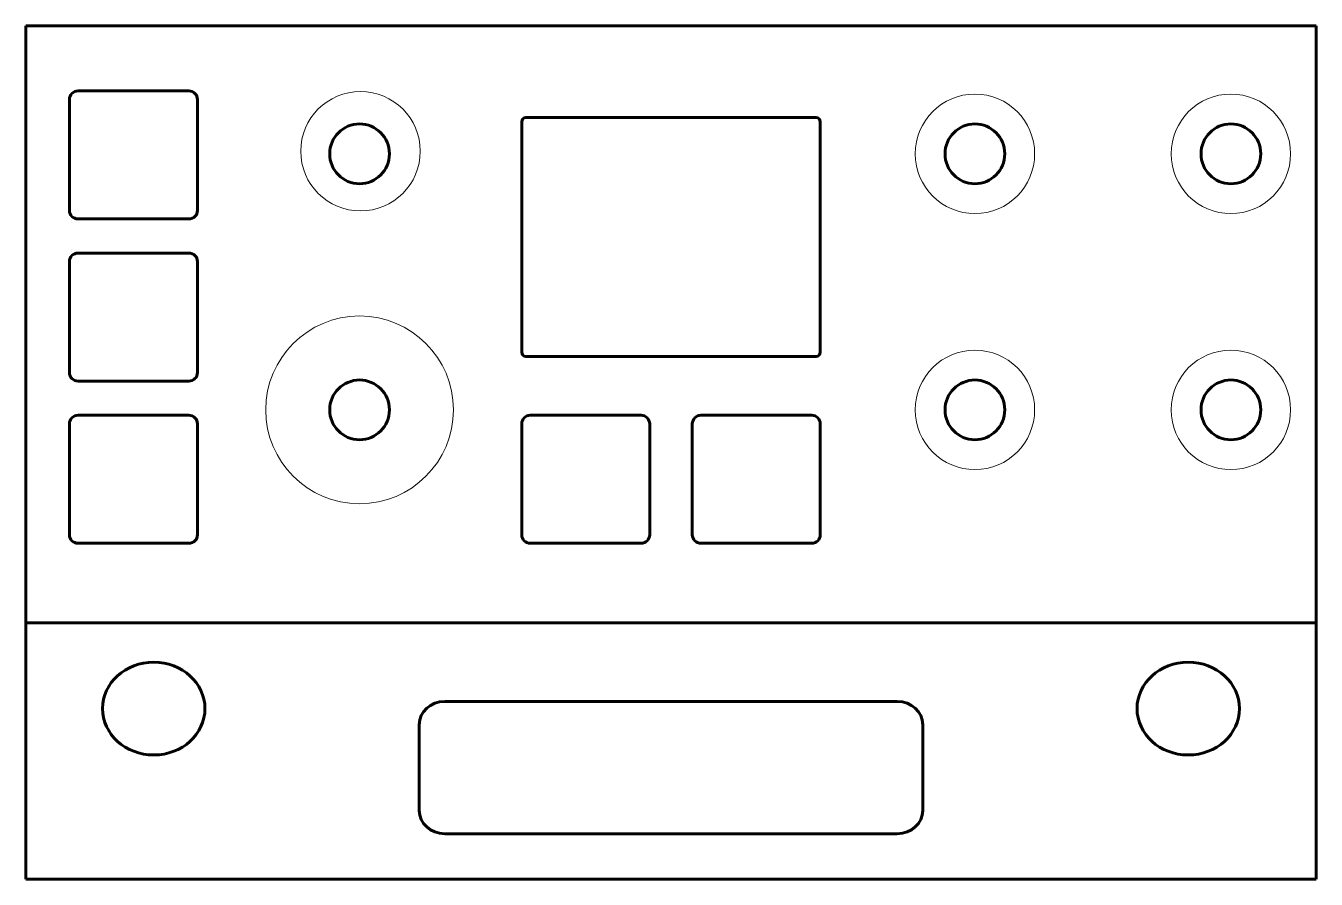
# Model space of a CAD drawing. Header units: millimetres. Extents: x -76 to 76, y -61 to 39.
import ezdxf

# ---------------------------------------------------------------- set-up
doc = ezdxf.new("R2010")
doc.units = ezdxf.units.MM
doc.linetypes.add('K5LT_BASIC', pattern=[0])
doc.linetypes.add('K5LT_THIN', pattern=[0])

msp = doc.modelspace()

# ---------------------------------------------------------------- linework, layer by layer
at = {"color": 150, "linetype": 'K5LT_BASIC', "lineweight": 60, "true_color": 0x0080ff}
for p, q in [((0, 38.75), (-75.62, 38.75)), ((-75.62, 38.75), (-75.62, -31.22)), ((0, 38.75), (75.62, 38.75)), ((75.62, 38.75), (75.62, -31.22)), ((-69.5, 31.12), (-56.5, 31.12)), ((-70.5, 17.12), (-70.5, 30.12)), ((-55.5, 30.12), (-55.5, 17.12)), ((-17.5, 27.5), (-17.5, 0.5)), ((0, 28), (-17, 28)), ((0, 28), (17, 28)), ((17.5, 27.5), (17.5, 0.5)), ((-56.5, 16.12), (-69.5, 16.12)), ((-69.5, 12.12), (-56.5, 12.12)), ((-70.5, -1.88), (-70.5, 11.12)), ((-55.5, 11.12), (-55.5, -1.88)), ((-17, 0), (0, 0)), ((17, 0), (0, 0)), ((-56.5, -2.88), (-69.5, -2.88)), ((-69.5, -6.88), (-56.5, -6.88)), ((-3.5, -6.88), (-16.5, -6.88)), ((3.5, -6.88), (16.5, -6.88)), ((-70.5, -20.88), (-70.5, -7.88)), ((-55.5, -7.88), (-55.5, -20.88)), ((-17.5, -7.88), (-17.5, -20.88)), ((-2.5, -20.88), (-2.5, -7.88)), ((2.5, -20.88), (2.5, -7.88)), ((17.5, -7.88), (17.5, -20.88)), ((-56.5, -21.88), (-69.5, -21.88)), ((-16.5, -21.88), (-3.5, -21.88)), ((16.5, -21.88), (3.5, -21.88)), ((-75.62, -31.22), (0, -31.22)), ((-75.62, -61.25), (-75.62, -31.22)), ((75.62, -31.22), (-54.38, -31.22)), ((75.62, -31.22), (0, -31.22)), ((75.62, -61.25), (75.62, -31.22)), ((-26.51, -40.43), (26.51, -40.43)), ((-29.51, -53.2), (-29.51, -43.14)), ((29.51, -43.14), (29.51, -53.2)), ((26.51, -55.92), (-26.51, -55.92)), ((-75.62, -61.25), (0, -61.25)), ((75.62, -61.25), (0, -61.25))]:
    msp.add_line(p, q, dxfattribs=at)
at = {"color": 7, "linetype": 'K5LT_THIN', "lineweight": 18}
for p, q in [((-54.38, 38.75), (0, 38.75)), ((-17.5, 0.5), (-17.5, 27.5)), ((-17, 28), (0, 28)), ((0, 0), (-17, 0)), ((0, -31.22), (-54.38, -31.22)), ((0, -61.25), (-54.38, -61.25))]:
    msp.add_line(p, q, dxfattribs=at)
for centre, radius in [((-36.39, 24.06), 7), ((35.62, 23.75), 7), ((65.62, 23.75), 7), ((-36.5, -6.25), 11), ((35.62, -6.25), 7), ((65.62, -6.25), 7)]:
    msp.add_circle(centre, radius, dxfattribs=at)
at = {"color": 150, "linetype": 'K5LT_BASIC', "lineweight": 60, "true_color": 0x0080ff}
for centre in [(-36.5, 23.75), (35.62, 23.75), (65.62, 23.75), (-36.5, -6.25), (35.62, -6.25), (65.62, -6.25)]:
    msp.add_circle(centre, 3.5, dxfattribs=at)
for centre, radius, start, end in [((-69.5, 30.12), 1, 90, 180), ((-56.5, 30.12), 1, 0, 90), ((-17, 27.5), 0.5, 90, 180), ((17, 27.5), 0.5, 0, 90), ((-69.5, 17.12), 1, 180, 270), ((-56.5, 17.12), 1, 270, 0), ((-69.5, 11.12), 1, 90, 180), ((-56.5, 11.12), 1, 0, 90), ((-17, 0.5), 0.5, 180, 270), ((17, 0.5), 0.5, 270, 0), ((-69.5, -1.88), 1, 180, 270), ((-56.5, -1.88), 1, 270, 0), ((-69.5, -7.88), 1, 90, 180), ((-56.5, -7.88), 1, 0, 90), ((-16.5, -7.88), 1, 90, 180), ((-3.5, -7.88), 1, 0, 90), ((3.5, -7.88), 1, 90, 180), ((16.5, -7.88), 1, 0, 90), ((-69.5, -20.88), 1, 180, 270), ((-56.5, -20.88), 1, 270, 0), ((-16.5, -20.88), 1, 180, 270), ((-3.5, -20.88), 1, 270, 0), ((3.5, -20.88), 1, 180, 270), ((16.5, -20.88), 1, 270, 0)]:
    msp.add_arc(centre, radius, start, end, dxfattribs=at)
at = {"color": 7, "linetype": 'K5LT_THIN', "lineweight": 18}
for centre, start, end in [((-17, 27.5), 90, 180), ((-17, 0.5), 180, 270)]:
    msp.add_arc(centre, 0.5, start, end, dxfattribs=at)
at = {"color": 150, "linetype": 'K5LT_BASIC', "lineweight": 60, "true_color": 0x0080ff}
for centre, major_axis in [((-60.62, -41.25), (6, 0)), ((60.62, -41.25), (-6, 0))]:
    msp.add_ellipse(centre, major_axis=major_axis, ratio=0.906308, dxfattribs=at)
for centre, major_axis, start_param, end_param in [((-26.51, -43.14), (-3, 0), 4.712389, 6.283185), ((26.51, -43.14), (3, 0), 0, 1.570796), ((-26.51, -53.2), (-3, 0), 0, 1.570796), ((26.51, -53.2), (3, 0), 4.712389, 6.283185)]:
    msp.add_ellipse(centre, major_axis=major_axis, ratio=0.906308, start_param=start_param, end_param=end_param, dxfattribs=at)

doc.saveas('drawing.dxf')
